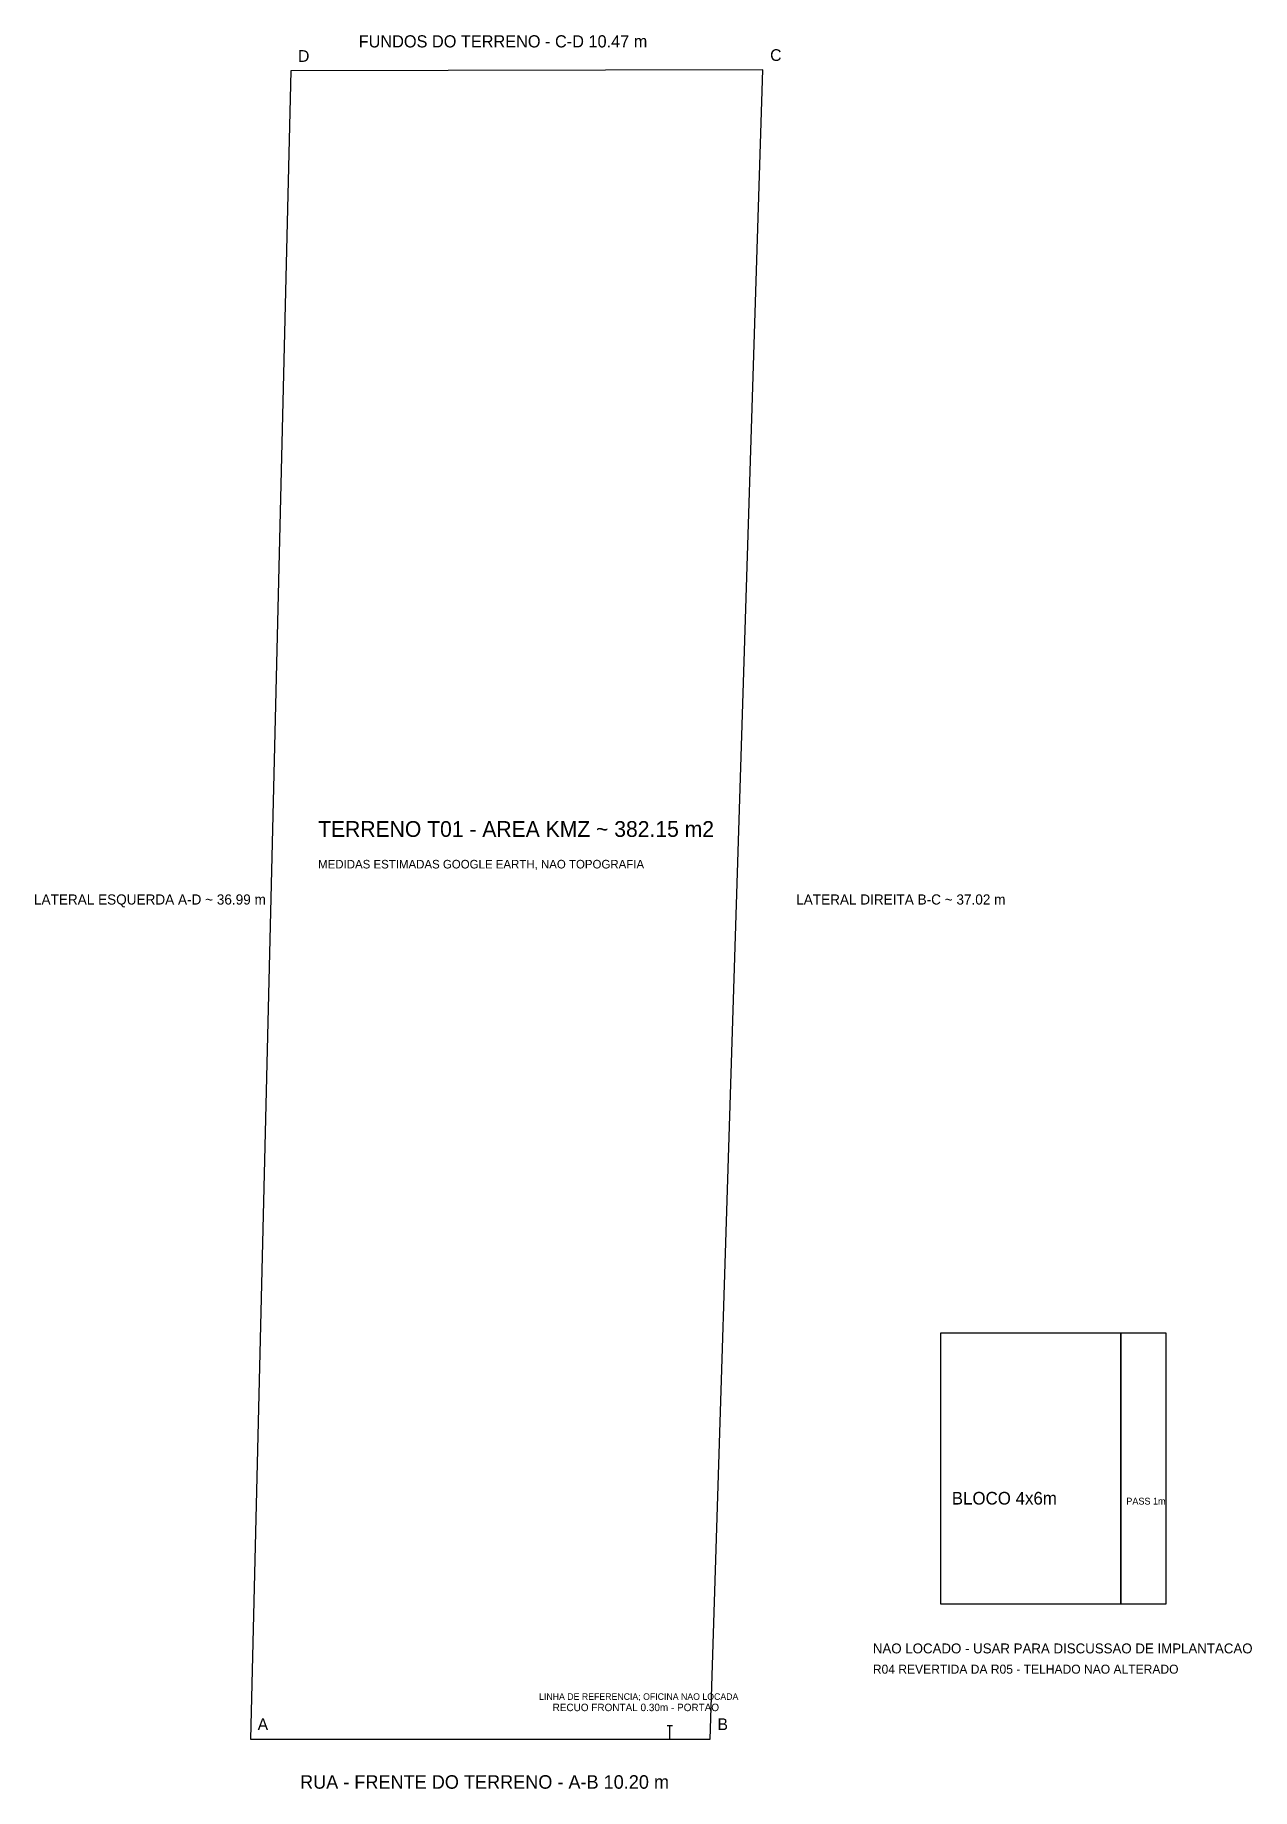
# Model space of a CAD drawing. Extents: x -4775 to 22205, y -1104 to 37774.
import ezdxf

# ---------------------------------------------------------------- set-up
doc = ezdxf.new("R2010")
doc.units = 0
for name, color, linetype in [('BLOCO_OFICINA_NAO_LOCADO', 7, 'CONTINUOUS'), ('BLOCO_PASSARELA_NAO_LOCADA', 7, 'CONTINUOUS'), ('T01_ETIQUETAS', 7, 'CONTINUOUS'), ('T01_FRENTE_RUA', 7, 'CONTINUOUS'), ('T01_FUNDOS', 7, 'CONTINUOUS'), ('T01_LATERAIS', 7, 'CONTINUOUS')]:
    doc.layers.add(name, color=color, linetype=linetype)

msp = doc.modelspace()

# ---------------------------------------------------------------- linework, layer by layer
at = {"layer": 'BLOCO_OFICINA_NAO_LOCADO'}
for p, q in [((19300, 9000), (15300, 9000)), ((15300, 9000), (15300, 3000)), ((19300, 3000), (19300, 9000)), ((15300, 3000), (19300, 3000))]:
    msp.add_line(p, q, dxfattribs=at)
at = {"layer": 'BLOCO_PASSARELA_NAO_LOCADA'}
for p, q in [((20300, 9000), (19300, 9000)), ((19300, 9000), (19300, 3000)), ((20300, 3000), (20300, 9000)), ((19300, 3000), (20300, 3000))]:
    msp.add_line(p, q, dxfattribs=at)
at = {"layer": 'T01_ETIQUETAS'}
for p, q in [((9240, 300), (9360, 300)), ((9240, 0), (9360, 0)), ((9300, 0), (9300, 300))]:
    msp.add_line(p, q, dxfattribs=at)
at = {"layer": 'T01_FRENTE_RUA'}
msp.add_line((0, 0), (10196, 0), dxfattribs=at)
at = {"layer": 'T01_FUNDOS'}
msp.add_line((11363, 37001), (896, 36980), dxfattribs=at)
at = {"layer": 'T01_LATERAIS'}
for p, q in [((896, 36980), (0, 0)), ((10196, 0), (11363, 37001))]:
    msp.add_line(p, q, dxfattribs=at)

# ---------------------------------------------------------------- texts
at = {"layer": 'BLOCO_OFICINA_NAO_LOCADO'}
msp.add_text('BLOCO 4x6m', height=280, dxfattribs=at).set_placement((15550, 5200))
at = {"layer": 'BLOCO_PASSARELA_NAO_LOCADA'}
msp.add_text('PASS 1m', height=150, dxfattribs=at).set_placement((19420, 5200))
at = {"layer": 'T01_ETIQUETAS'}
for s, height, p in [('FUNDOS DO TERRENO - C-D 10.47 m', 270, (2400, 37500)), ('D', 260, (1056, 37180)), ('C', 260, (11523, 37201)), ('TERRENO T01 - AREA KMZ ~ 382.15 m2', 350, (1500, 20000)), ('MEDIDAS ESTIMADAS GOOGLE EARTH, NAO TOPOGRAFIA', 190, (1500, 19300)), ('LATERAL ESQUERDA A-D ~ 36.99 m', 225, (-4800, 18500)), ('LATERAL DIREITA B-C ~ 37.02 m', 225, (12100, 18500)), ('NAO LOCADO - USAR PARA DISCUSSAO DE IMPLANTACAO', 220, (13800, 1900)), ('R04 REVERTIDA DA R05 - TELHADO NAO ALTERADO', 200, (13800, 1450)), ('LINHA DE REFERENCIA; OFICINA NAO LOCADA', 145, (6400, 870)), ('RECUO FRONTAL 0.30m - PORTAO', 165, (6700, 620)), ('A', 260, (160, 200)), ('B', 260, (10356, 200)), ('RUA - FRENTE DO TERRENO - A-B 10.20 m', 300, (1100, -1100))]:
    msp.add_text(s, height=height, dxfattribs=at).set_placement(p)

doc.saveas('drawing.dxf')
